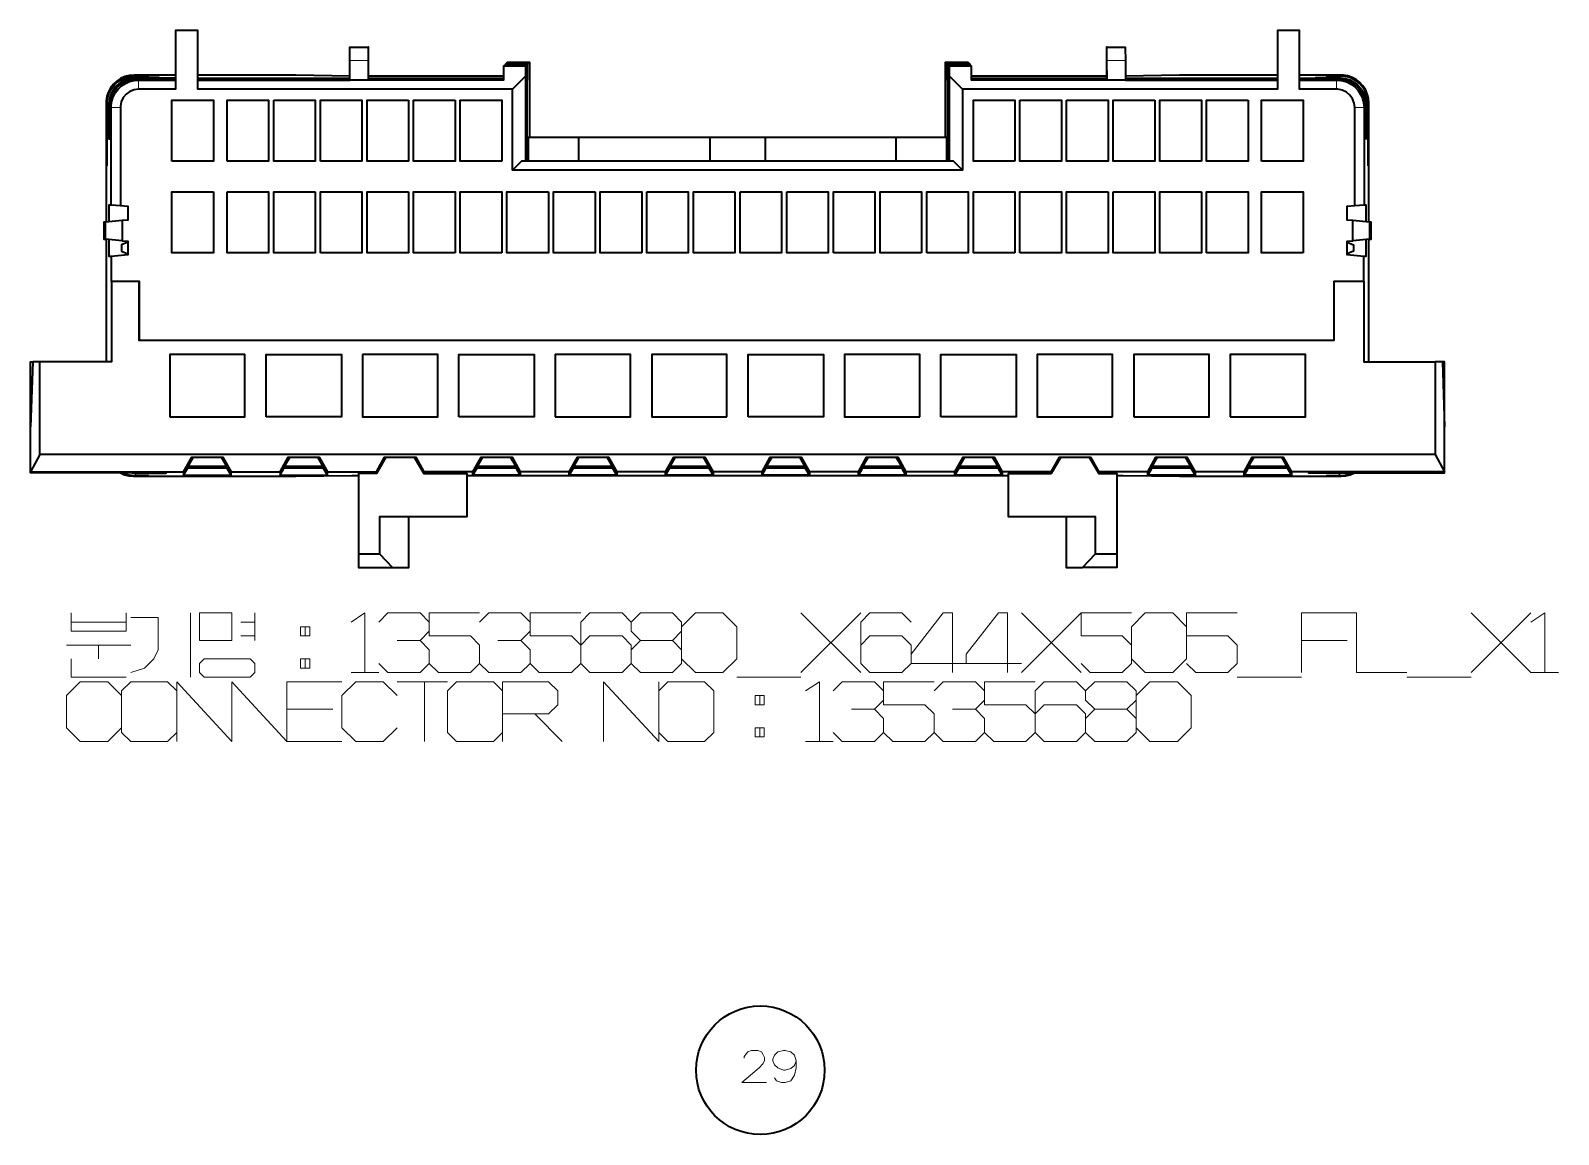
# Model space of a CAD drawing. Extents: x 0 to 174, y 0 to 33.
# Drawn here: x 19.269 to 22.544, y 12.629 to 14.996 of the extents above; entities that cross this region are included whole.
import ezdxf

# ---------------------------------------------------------------- set-up
doc = ezdxf.new("R2010")
doc.units = 0
doc.layers.add('PDF2_형상', color=157, linetype='Continuous', true_color=0x405f80)

msp = doc.modelspace()

# ---------------------------------------------------------------- linework, layer by layer
at = {"layer": 'PDF2_형상', "color": 7, "lineweight": 35}
for points in [[(22.1269, 14.4589), (22.1275, 14.4589), (22.1275, 14.5118), (22.0915, 14.515), (22.0915, 14.5446), (22.1037, 14.5456), (22.1037, 14.5888), (22.0915, 14.5899), (22.0915, 14.6193), (22.1078, 14.6208), (22.1078, 14.8311), (22.1065, 14.8408), (22.1029, 14.8499), (22.0972, 14.8578), (22.0897, 14.864), (22.081, 14.8683), (22.0714, 14.8703), (22.0686, 14.8703), (21.9892, 14.8703), (21.9892, 14.9962), (21.9419, 14.9962), (21.9419, 14.8703), (21.2667, 14.8703), (21.2667, 14.6969), (20.3021, 14.6969), (20.3021, 14.8703), (19.6269, 14.8703), (19.6269, 14.9962), (19.5797, 14.9962), (19.5797, 14.8703), (19.5003, 14.8703), (19.4906, 14.869), (19.4815, 14.8656), (19.4736, 14.8599), (19.4674, 14.8524), (19.4631, 14.8435), (19.4611, 14.8339), (19.4611, 14.8311), (19.4611, 14.6208), (19.4774, 14.6193), (19.4774, 14.5899), (19.465, 14.5888), (19.465, 14.5456), (19.4774, 14.5446), (19.4774, 14.515), (19.4414, 14.5118), (19.4414, 14.4589), (19.4419, 14.4589), (19.4419, 14.2857), (19.2883, 14.2857), (19.2733, 14.2857)], [(19.6269, 14.8901), (19.9528, 14.8901), (19.9529, 14.9318), (19.9532, 14.959), (19.9532, 14.9601), (19.9533, 14.9603), (19.9926, 14.9603)], [(20.2829, 14.92), (20.2826, 14.8901), (19.9921, 14.8901), (19.9931, 14.8911), (19.9931, 14.9603), (19.9926, 14.9603), (19.9926, 14.9601), (19.9926, 14.9592), (19.9924, 14.9318), (19.9921, 14.8901), (19.9528, 14.8901)], [(21.5761, 14.9603), (21.5757, 14.9603), (21.5757, 14.8911), (21.5767, 14.8901), (21.5765, 14.9318), (21.5762, 14.959), (21.5762, 14.9601), (21.5761, 14.9603), (21.6156, 14.9603), (21.6156, 14.9601), (21.6157, 14.9592), (21.616, 14.9318), (21.6161, 14.8901), (21.5767, 14.8901), (21.2862, 14.8901), (21.286, 14.92)], [(20.2868, 14.9222), (20.2868, 14.9239), (20.2911, 14.9282), (20.3385, 14.9282)], [(20.2868, 14.9239), (20.334, 14.9239)], [(20.3301, 14.92), (20.33, 14.8982), (20.33, 14.7168)], [(20.3326, 14.7168), (20.3326, 14.855), (20.3324, 14.9222)], [(20.3336, 14.7168), (20.3336, 14.8546), (20.334, 14.9239), (20.3385, 14.9282), (20.3385, 14.8987), (20.3385, 14.7679)], [(21.2304, 14.7679), (21.2304, 14.8987), (21.2304, 14.9282), (21.2349, 14.9239), (21.2821, 14.9239)], [(21.2304, 14.9282), (21.2776, 14.9282), (21.2821, 14.9239), (21.2821, 14.9222)], [(21.2351, 14.7168), (21.2351, 14.8546), (21.2349, 14.9239)], [(21.2364, 14.9222), (21.2361, 14.855), (21.2361, 14.7168)], [(21.2389, 14.7168), (21.2389, 14.8982), (21.2387, 14.92)], [(19.5797, 14.9006), (19.4899, 14.9006), (19.4801, 14.8997), (19.4706, 14.8974), (19.4617, 14.8933), (19.4535, 14.8879), (19.4463, 14.8812), (19.4403, 14.8735), (19.4357, 14.8649), (19.4325, 14.8556), (19.431, 14.8458), (19.4308, 14.8415), (19.4308, 14.5857)], [(19.5797, 14.8942), (19.5443, 14.8942), (19.5443, 14.8953), (19.4951, 14.8953), (19.4853, 14.8944), (19.4758, 14.8921), (19.4668, 14.8882), (19.4586, 14.8828), (19.4515, 14.8761), (19.4456, 14.8683), (19.4408, 14.8596), (19.4378, 14.8503), (19.4363, 14.8407), (19.4361, 14.8362), (19.4361, 14.764), (19.4383, 14.764), (19.4383, 14.834), (19.4383, 14.8358), (19.4396, 14.8456), (19.4422, 14.855), (19.4432, 14.8574), (19.4479, 14.866), (19.4539, 14.8738), (19.4611, 14.8804), (19.4693, 14.8857), (19.4783, 14.8896), (19.4878, 14.8921), (19.4976, 14.8929)], [(19.4413, 14.6225), (19.4413, 14.8311), (19.4414, 14.8354), (19.4429, 14.8451), (19.446, 14.8544), (19.4507, 14.8631), (19.4567, 14.8708), (19.4638, 14.8775), (19.4719, 14.8829), (19.481, 14.8869), (19.4904, 14.8893), (19.5003, 14.8901), (19.5797, 14.8901)], [(19.5797, 14.8928), (19.4976, 14.8928)], [(19.5443, 14.8928), (19.5443, 14.8942)], [(19.9528, 14.8987), (19.8372, 14.9006), (19.6269, 14.9006)], [(19.6269, 14.8942), (19.9528, 14.8942)], [(19.9528, 14.8928), (19.6269, 14.8928)], [(20.2826, 14.8987), (19.9931, 14.8987)], [(19.9931, 14.8942), (20.2826, 14.8942)], [(20.2826, 14.8928), (19.9931, 14.8928)], [(20.3021, 14.8703), (20.33, 14.8982)], [(21.2389, 14.8982), (21.2667, 14.8703)], [(21.5757, 14.8987), (21.2861, 14.8987)], [(21.2862, 14.8942), (21.5757, 14.8942)], [(21.5757, 14.8928), (21.2862, 14.8928)], [(21.9419, 14.9006), (21.7317, 14.9006), (21.616, 14.8987)], [(21.6161, 14.8942), (21.9419, 14.8942)], [(21.9419, 14.8928), (21.6161, 14.8928)], [(21.6161, 14.8901), (21.9419, 14.8901)], [(22.1381, 14.5857), (22.1381, 14.8415), (22.1372, 14.8513), (22.1347, 14.8608), (22.1308, 14.8697), (22.1254, 14.8779), (22.1188, 14.8851), (22.111, 14.8911), (22.1024, 14.8957), (22.0931, 14.8989), (22.0833, 14.9004), (22.0789, 14.9006), (21.9892, 14.9006)], [(21.9892, 14.8942), (22.0246, 14.8942), (22.0246, 14.8953), (22.0738, 14.8953), (22.0781, 14.8951), (22.0878, 14.8936), (22.0971, 14.8906), (22.1057, 14.8858), (22.1135, 14.8799), (22.1201, 14.8728), (22.1256, 14.8646), (22.1296, 14.8556), (22.1319, 14.8461), (22.1328, 14.8362), (22.1328, 14.764), (22.1306, 14.764), (22.1306, 14.834), (22.1297, 14.8438), (22.1272, 14.8532), (22.1267, 14.855), (22.1224, 14.8639), (22.1167, 14.8718), (22.1097, 14.8788), (22.1017, 14.8844), (22.0929, 14.8887), (22.0835, 14.8915), (22.0738, 14.8928), (22.0713, 14.8929)], [(22.0713, 14.8928), (21.9892, 14.8928)], [(21.9892, 14.8901), (22.0686, 14.8901), (22.0729, 14.89), (22.0826, 14.8885), (22.0919, 14.8854), (22.1006, 14.8807), (22.1083, 14.8747), (22.115, 14.8675), (22.1204, 14.8594), (22.1244, 14.8504), (22.1268, 14.841), (22.1276, 14.8311), (22.1276, 14.6225)], [(22.0246, 14.8942), (22.0246, 14.8928)], [(20.3336, 14.8546), (20.3326, 14.8546)], [(21.2361, 14.8546), (21.2351, 14.8546)], [(20.3362, 14.7168), (20.3364, 14.7679), (20.4444, 14.7679), (20.7254, 14.7679)], [(20.4444, 14.7168), (20.4444, 14.7679)], [(20.7254, 14.7168), (20.7254, 14.7679), (20.8435, 14.7679), (21.1244, 14.7679)], [(20.8435, 14.7679), (20.8435, 14.7168)], [(21.1244, 14.7168), (21.1244, 14.7679), (21.2325, 14.7679), (21.2325, 14.7168)], [(20.3021, 14.6969), (20.3222, 14.7168), (21.2467, 14.7168), (21.2667, 14.6969)], [(19.4375, 14.5864), (19.4375, 14.6228), (19.4413, 14.6225), (19.4611, 14.6208)], [(22.1078, 14.6208), (22.1276, 14.6225), (22.1314, 14.6228), (22.1314, 14.5864)], [(19.465, 14.5888), (19.4293, 14.5856), (19.4257, 14.5853), (19.4257, 14.549), (19.4293, 14.5488), (19.4293, 14.5856)], [(22.1396, 14.5856), (22.1396, 14.5488), (22.1432, 14.549), (22.1432, 14.5853), (22.1396, 14.5856), (22.1037, 14.5888)], [(19.465, 14.5456), (19.4293, 14.5488)], [(19.4308, 14.5486), (19.4308, 14.2857)], [(19.4414, 14.5118), (19.4375, 14.5115), (19.4375, 14.5481)], [(22.1396, 14.5488), (22.1037, 14.5456)], [(22.1314, 14.5481), (22.1314, 14.5115), (22.1275, 14.5118)], [(22.1381, 14.2857), (22.1381, 14.5486)], [(19.4774, 14.5422), (19.4636, 14.5367), (19.4636, 14.5229), (19.4774, 14.5174)], [(22.0915, 14.5422), (22.1053, 14.5367), (22.1053, 14.5229), (22.0915, 14.5174)], [(19.4419, 14.4589), (19.501, 14.4589), (19.501, 14.3325), (22.0639, 14.3325), (22.0639, 14.4589), (22.1269, 14.4589), (22.1269, 14.2857), (22.2804, 14.2857), (22.2804, 14.0868), (22.3001, 14.05), (21.9721, 14.05), (21.9721, 14.0429), (21.8704, 14.0429), (21.8704, 14.05), (21.7654, 14.05), (21.7654, 14.0429), (21.6638, 14.0429), (21.6638, 14.05), (21.5587, 14.05), (21.5587, 14.0463), (21.5974, 14.0463), (21.5974, 13.8743), (21.5974, 13.8447), (21.5242, 13.8447), (21.5521, 13.8743), (21.5521, 13.9531), (21.3651, 13.9531), (21.3651, 14.0463), (21.4569, 14.0463), (21.4569, 14.05), (21.3519, 14.05), (21.3519, 14.0429), (21.2503, 14.0429), (21.2503, 14.05), (21.1453, 14.05), (21.1453, 14.0429), (21.0436, 14.0429), (21.0436, 14.05), (20.9386, 14.05), (20.9386, 14.0429), (20.8369, 14.0429), (20.8369, 14.05), (20.7319, 14.05), (20.7319, 14.0429), (20.6303, 14.0429), (20.6303, 14.05), (20.5253, 14.05), (20.5253, 14.0429), (20.4235, 14.0429), (20.4235, 14.05), (20.3185, 14.05), (20.3185, 14.0429), (20.2168, 14.0429), (20.2168, 14.05), (20.1118, 14.05), (20.1118, 14.0463), (20.2038, 14.0463), (20.2038, 13.9531), (20.0167, 13.9531), (20.0167, 13.8743), (20.0447, 13.8447)], [(19.501, 14.4589), (19.5015, 14.4589), (19.5015, 14.3325)], [(22.0635, 14.3325), (22.0635, 14.4589), (22.0639, 14.4589)], [(19.2883, 14.0868), (19.2686, 14.05), (19.2686, 14.1461), (19.2686, 14.2857), (19.2733, 14.2857), (19.2686, 14.1461)], [(22.2804, 14.0868), (19.2883, 14.0868), (19.2883, 14.2857)], [(22.0826, 14.0479), (22.0821, 14.0478), (22.0724, 14.0469), (22.0092, 14.0469), (22.0092, 14.0479), (22.3001, 14.0479), (22.3001, 14.05), (22.3001, 14.1461), (22.3001, 14.2857), (22.2956, 14.2857), (22.2804, 14.2857)], [(22.2956, 14.2857), (22.3001, 14.1461)], [(19.5968, 14.05), (19.6143, 14.0817), (19.6808, 14.0817), (19.6985, 14.05)], [(19.5968, 14.0429), (19.6057, 14.0586)], [(19.6175, 14.0817), (19.6057, 14.0612)], [(19.6894, 14.0612), (19.6778, 14.0817)], [(19.6985, 14.0429), (19.6894, 14.0586)], [(19.8035, 14.05), (19.821, 14.0817), (19.8876, 14.0817), (19.9051, 14.05)], [(19.8035, 14.0429), (19.8124, 14.0586)], [(19.8242, 14.0817), (19.8124, 14.0612)], [(19.8963, 14.0612), (19.8844, 14.0817)], [(19.9051, 14.0429), (19.8963, 14.0586)], [(20.0306, 14.0817), (20.0101, 14.0463)], [(20.0101, 14.05), (20.0278, 14.0817), (20.0943, 14.0817), (20.1118, 14.05)], [(20.0914, 14.0817), (20.1118, 14.0463)], [(20.2168, 14.05), (20.2344, 14.0817), (20.301, 14.0817), (20.3185, 14.05)], [(20.2168, 14.0429), (20.2258, 14.0586)], [(20.2375, 14.0817), (20.2258, 14.0612)], [(20.3096, 14.0612), (20.2978, 14.0817)], [(20.3185, 14.0429), (20.3096, 14.0586)], [(20.4235, 14.05), (20.4411, 14.0817), (20.5076, 14.0817), (20.5253, 14.05)], [(20.4235, 14.0429), (20.4325, 14.0586)], [(20.4442, 14.0817), (20.4325, 14.0612)], [(20.5163, 14.0612), (20.5046, 14.0817)], [(20.5253, 14.0429), (20.5163, 14.0586)], [(20.6303, 14.05), (20.6478, 14.0817), (20.7143, 14.0817), (20.7319, 14.05)], [(20.6303, 14.0429), (20.6392, 14.0586)], [(20.651, 14.0817), (20.6392, 14.0612)], [(20.7229, 14.0612), (20.7112, 14.0817)], [(20.7229, 14.0586), (20.7319, 14.0429)], [(20.8369, 14.05), (20.8544, 14.0817), (20.9211, 14.0817), (20.9386, 14.05)], [(20.8369, 14.0429), (20.8458, 14.0586)], [(20.8576, 14.0817), (20.8458, 14.0612)], [(20.9296, 14.0612), (20.9179, 14.0817)], [(20.9386, 14.0429), (20.9296, 14.0586)], [(21.0436, 14.05), (21.0611, 14.0817), (21.1278, 14.0817), (21.1453, 14.05)], [(21.0526, 14.0586), (21.0436, 14.0429)], [(21.0643, 14.0817), (21.0526, 14.0612)], [(21.1364, 14.0612), (21.1246, 14.0817)], [(21.1453, 14.0429), (21.1364, 14.0586)], [(21.2503, 14.05), (21.2679, 14.0817), (21.3344, 14.0817), (21.3519, 14.05)], [(21.2503, 14.0429), (21.2593, 14.0586)], [(21.271, 14.0817), (21.2593, 14.0612)], [(21.3431, 14.0612), (21.3312, 14.0817)], [(21.3519, 14.0429), (21.3431, 14.0586)], [(21.4569, 14.05), (21.4746, 14.0817), (21.5411, 14.0817), (21.5587, 14.05)], [(21.4774, 14.0817), (21.4569, 14.0463)], [(21.5382, 14.0817), (21.5587, 14.0463)], [(21.6638, 14.05), (21.6813, 14.0817), (21.7478, 14.0817), (21.7654, 14.05)], [(21.6726, 14.0586), (21.6638, 14.0429)], [(21.6844, 14.0817), (21.6726, 14.0612)], [(21.7564, 14.0612), (21.7447, 14.0817)], [(21.7564, 14.0586), (21.7654, 14.0429)], [(21.8704, 14.05), (21.8879, 14.0817), (21.9546, 14.0817), (21.9721, 14.05)], [(21.8793, 14.0586), (21.8704, 14.0429)], [(21.8911, 14.0817), (21.8793, 14.0612)], [(21.9631, 14.0612), (21.9514, 14.0817)], [(21.9631, 14.0586), (21.9721, 14.0429)], [(19.4863, 14.0479), (19.496, 14.0469), (19.4965, 14.0469), (19.5596, 14.0469), (19.5596, 14.0479), (19.2686, 14.0479), (19.2686, 14.05), (19.5968, 14.05), (19.5968, 14.0429), (19.6985, 14.0429), (19.6985, 14.05), (19.8035, 14.05), (19.8035, 14.0429), (19.9051, 14.0429), (19.9051, 14.05), (20.0101, 14.05), (20.0101, 14.0463), (19.9714, 14.0463), (19.9714, 13.8743), (19.9714, 13.8447), (20.0447, 13.8447), (20.0797, 13.8447), (20.0797, 13.9531)], [(19.4611, 14.0479), (19.47, 14.0438), (19.4794, 14.0412), (19.4893, 14.0404), (19.4899, 14.0404), (19.8372, 14.0404), (19.9576, 14.0422), (19.9714, 14.0422)], [(19.4664, 14.0479), (19.4756, 14.0444), (19.4853, 14.0425), (19.4917, 14.0422), (19.5207, 14.0422), (19.5207, 14.0414), (19.4908, 14.0414), (19.4824, 14.0419), (19.4728, 14.0442), (19.4638, 14.0479)], [(20.2038, 14.0422), (21.3651, 14.0422)], [(21.5974, 14.0422), (21.6113, 14.0422), (21.7317, 14.0404), (22.0789, 14.0404), (22.0888, 14.0411), (22.0982, 14.0436), (22.1072, 14.0475), (22.1078, 14.0479)], [(22.1051, 14.0479), (22.0972, 14.0446), (22.0878, 14.0421), (22.0779, 14.0414), (22.0482, 14.0414), (22.0482, 14.0422), (22.0771, 14.0422), (22.0869, 14.0431), (22.0964, 14.0454), (22.1024, 14.0479)], [(21.4892, 13.9531), (21.4892, 13.8447), (21.5242, 13.8447)], [(19.9714, 13.8743), (20.0167, 13.8743)], [(21.5521, 13.8743), (21.5974, 13.8743)]]:
    msp.add_lwpolyline(points, dxfattribs=at)
at = {"layer": 'PDF2_형상', "color": 7, "lineweight": 13}
for points in [[(19.9924, 14.9318), (19.9529, 14.9318)], [(21.616, 14.9318), (21.5765, 14.9318)], [(19.4899, 14.9006), (19.4908, 14.8996)], [(19.4917, 14.8987), (19.4951, 14.8953)], [(19.4976, 14.8928), (19.5003, 14.8901), (19.5003, 14.8703)], [(22.0686, 14.8703), (22.0686, 14.8901), (22.0713, 14.8928)], [(22.0738, 14.8953), (22.0771, 14.8987)], [(22.0779, 14.8996), (22.0789, 14.9006)], [(19.4317, 14.8406), (19.4308, 14.8415)], [(19.4361, 14.8362), (19.4326, 14.8397)], [(22.1363, 14.8397), (22.1328, 14.8362)], [(22.1381, 14.8415), (22.1371, 14.8406)], [(19.4611, 14.8311), (19.4413, 14.8311), (19.4383, 14.834)], [(22.1306, 14.834), (22.1276, 14.8311), (22.1078, 14.8311)], [(19.4908, 14.0414), (19.4899, 14.0404)], [(19.4965, 14.0469), (19.4917, 14.0422)], [(22.0771, 14.0422), (22.0724, 14.0469)], [(22.0789, 14.0404), (22.0779, 14.0414)], [(19.3556, 13.7472), (19.3556, 13.7079), (19.4736, 13.7079), (19.4736, 13.7472), (19.4736, 13.7275), (19.3556, 13.7275)], [(19.4835, 13.7374), (19.5425, 13.7374), (19.5425, 13.6981), (19.5425, 13.6685), (19.5326, 13.6488), (19.5131, 13.6292), (19.4835, 13.6193)], [(19.6114, 13.7472), (19.6114, 13.6094)], [(19.7197, 13.7275), (19.7492, 13.7275)], [(19.7492, 13.7472), (19.7492, 13.6882)], [(19.956, 13.7275), (19.9854, 13.7472), (19.9854, 13.6193)], [(20.015, 13.7275), (20.0346, 13.7472), (20.1036, 13.7472), (20.1232, 13.7275), (20.1232, 13.7079), (20.1036, 13.6882), (20.0543, 13.6882), (20.1036, 13.6882), (20.1232, 13.6685), (20.1232, 13.6389), (20.1036, 13.6193), (20.0346, 13.6193), (20.015, 13.6389)], [(20.2315, 13.7472), (20.1232, 13.7472), (20.1232, 13.6981), (20.2118, 13.6981), (20.2315, 13.6783), (20.2315, 13.6389), (20.2118, 13.6193), (20.1429, 13.6193), (20.1232, 13.6389)], [(20.2315, 13.7275), (20.2512, 13.7472), (20.3201, 13.7472), (20.3397, 13.7275), (20.3397, 13.7079), (20.3201, 13.6882), (20.2708, 13.6882), (20.3201, 13.6882), (20.3397, 13.6685), (20.3397, 13.6389), (20.3201, 13.6193), (20.2512, 13.6193), (20.2315, 13.6389)], [(20.4481, 13.7472), (20.3397, 13.7472), (20.3397, 13.6981), (20.4283, 13.6981), (20.4481, 13.6783), (20.4481, 13.6389), (20.4283, 13.6193), (20.3594, 13.6193), (20.3397, 13.6389)], [(20.5563, 13.7275), (20.5367, 13.7472), (20.4678, 13.7472), (20.4481, 13.7275), (20.4481, 13.6389), (20.4678, 13.6193), (20.5367, 13.6193), (20.5563, 13.6389), (20.5563, 13.6783), (20.5367, 13.6981), (20.4678, 13.6981), (20.4481, 13.6783)], [(20.9204, 13.7472), (21.0485, 13.6193)], [(21.0485, 13.7472), (20.9204, 13.6193)], [(21.1567, 13.7275), (21.1369, 13.7472), (21.0681, 13.7472), (21.0485, 13.7275), (21.0485, 13.6389), (21.0681, 13.6193), (21.1369, 13.6193), (21.1567, 13.6389), (21.1567, 13.6783), (21.1369, 13.6981), (21.0681, 13.6981), (21.0485, 13.6783)], [(21.2453, 13.6193), (21.2453, 13.7472), (21.2256, 13.7472), (21.1567, 13.6586), (21.1567, 13.6389), (21.2749, 13.6389)], [(21.3633, 13.6193), (21.3633, 13.7472), (21.3438, 13.7472), (21.2749, 13.6586), (21.2749, 13.6389), (21.3929, 13.6389)], [(21.3929, 13.7472), (21.5208, 13.6193)], [(21.5208, 13.7472), (21.3929, 13.6193)], [(21.6292, 13.7472), (21.5208, 13.7472), (21.5208, 13.6981), (21.6094, 13.6981), (21.6292, 13.6783), (21.6292, 13.6389), (21.6094, 13.6193), (21.5406, 13.6193), (21.5208, 13.6389)], [(21.8556, 13.7472), (21.7472, 13.7472), (21.7472, 13.6981), (21.8358, 13.6981), (21.8556, 13.6783), (21.8556, 13.6389), (21.8358, 13.6193), (21.7669, 13.6193), (21.7472, 13.6389)], [(22.2197, 13.6193), (22.1114, 13.6193), (22.1114, 13.7472), (21.9933, 13.7472), (21.9933, 13.6193)], [(22.3575, 13.7472), (22.4854, 13.6193), (22.5444, 13.6193)], [(22.4854, 13.7472), (22.3575, 13.6193)], [(22.4854, 13.7275), (22.515, 13.7472), (22.515, 13.6193)], [(19.7197, 13.6981), (19.7492, 13.6981)], [(19.8575, 13.7176), (19.8575, 13.6981)], [(19.3457, 13.6783), (19.4835, 13.6783)], [(19.4146, 13.6783), (19.4146, 13.6488)], [(20.576, 13.6882), (20.5563, 13.6685), (20.5563, 13.6389), (20.576, 13.6193), (20.6449, 13.6193), (20.6646, 13.6389), (20.6646, 13.6685), (20.6449, 13.6882)], [(22.0918, 13.6882), (21.9933, 13.6882)], [(19.3556, 13.6488), (19.3556, 13.6094), (19.4736, 13.6094)], [(19.8575, 13.6488), (19.8575, 13.6292)], [(19.4638, 13.57), (19.4343, 13.5996), (19.3751, 13.5996), (19.3457, 13.57), (19.3457, 13.5011), (19.3751, 13.4717), (19.4343, 13.4717), (19.4638, 13.5011)], [(19.5819, 13.4717), (19.5819, 13.5996), (19.7, 13.4717), (19.7, 13.5996)], [(19.7, 13.4717), (19.7, 13.5996), (19.8181, 13.4717), (19.8181, 13.5996)], [(19.9363, 13.5996), (19.8181, 13.5996), (19.8181, 13.4717), (19.9363, 13.4717)], [(20.0543, 13.57), (20.0249, 13.5996), (19.9657, 13.5996), (19.9363, 13.57), (19.9363, 13.5011), (19.9657, 13.4717), (20.0249, 13.4717), (20.0543, 13.5011)], [(19.956, 13.6193), (20.015, 13.6193)], [(20.0543, 13.5996), (20.1626, 13.5996)], [(20.1133, 13.5996), (20.1133, 13.4717)], [(20.2807, 13.4717), (20.2807, 13.5996), (20.3792, 13.5996), (20.3989, 13.5799), (20.3989, 13.5504), (20.3792, 13.5307), (20.2807, 13.5307)], [(20.4972, 13.4717), (20.4972, 13.5996), (20.6154, 13.4717), (20.6154, 13.5996)], [(20.7826, 13.6094), (20.9204, 13.6094)], [(20.9303, 13.5799), (20.9599, 13.5996), (20.9599, 13.4717)], [(20.9894, 13.5799), (21.009, 13.5996), (21.0779, 13.5996), (21.0976, 13.5799), (21.0976, 13.5603), (21.0779, 13.5406), (21.0287, 13.5406), (21.0779, 13.5406), (21.0976, 13.5208), (21.0976, 13.4912), (21.0779, 13.4717), (21.009, 13.4717), (20.9894, 13.4912)], [(21.206, 13.5996), (21.0976, 13.5996), (21.0976, 13.5504), (21.1863, 13.5504), (21.206, 13.5307), (21.206, 13.4912), (21.1863, 13.4717), (21.1174, 13.4717), (21.0976, 13.4912)], [(21.206, 13.5799), (21.2256, 13.5996), (21.2944, 13.5996), (21.3142, 13.5799), (21.3142, 13.5603), (21.2944, 13.5406), (21.2453, 13.5406), (21.2944, 13.5406), (21.3142, 13.5208), (21.3142, 13.4912), (21.2944, 13.4717), (21.2256, 13.4717), (21.206, 13.4912)], [(21.4225, 13.5996), (21.3142, 13.5996), (21.3142, 13.5504), (21.4028, 13.5504), (21.4225, 13.5307), (21.4225, 13.4912), (21.4028, 13.4717), (21.3339, 13.4717), (21.3142, 13.4912)], [(21.5307, 13.5799), (21.511, 13.5996), (21.4421, 13.5996), (21.4225, 13.5799), (21.4225, 13.4912), (21.4421, 13.4717), (21.511, 13.4717), (21.5307, 13.4912), (21.5307, 13.5307), (21.511, 13.5504), (21.4421, 13.5504), (21.4225, 13.5307)], [(21.8556, 13.6094), (21.9933, 13.6094)], [(22.2197, 13.6094), (22.3575, 13.6094)], [(20.8319, 13.57), (20.8319, 13.5504)], [(19.9165, 13.5406), (19.8181, 13.5406)], [(20.3496, 13.5307), (20.4086, 13.4717)], [(21.5504, 13.5406), (21.5307, 13.5208), (21.5307, 13.4912), (21.5504, 13.4717), (21.6193, 13.4717), (21.639, 13.4912), (21.639, 13.5208), (21.6193, 13.5406)], [(20.8319, 13.5011), (20.8319, 13.4815)], [(20.9303, 13.4717), (20.9894, 13.4717)]]:
    msp.add_lwpolyline(points, dxfattribs=at)
at = {"layer": 'PDF2_형상', "color": 7, "lineweight": 35}
for points in [[(20.2851, 14.9222), (20.3324, 14.9222), (20.3301, 14.92), (20.2829, 14.92)], [(21.286, 14.92), (21.2387, 14.92), (21.2364, 14.9222), (21.2838, 14.9222)], [(19.5207, 14.8996), (19.4908, 14.8996), (19.4811, 14.8987), (19.4715, 14.8964), (19.4626, 14.8924), (19.4544, 14.8871), (19.4472, 14.8804), (19.4413, 14.8726), (19.4365, 14.864), (19.4335, 14.8547), (19.4319, 14.845), (19.4317, 14.8406), (19.4317, 14.7069), (19.4326, 14.7069), (19.4326, 14.8397), (19.4328, 14.844), (19.4343, 14.8537), (19.4375, 14.8631), (19.4421, 14.8717), (19.4481, 14.8794), (19.4553, 14.8861), (19.4635, 14.8915), (19.4724, 14.8956), (19.4819, 14.8979), (19.4917, 14.8987), (19.5207, 14.8987)], [(22.1371, 14.7069), (22.1363, 14.7069), (22.1363, 14.8397), (22.1354, 14.8494), (22.1329, 14.8589), (22.129, 14.8679), (22.1236, 14.8761), (22.1169, 14.8833), (22.1092, 14.8893), (22.1006, 14.8939), (22.0912, 14.8971), (22.0815, 14.8986), (22.0771, 14.8987), (22.0482, 14.8987), (22.0482, 14.8996), (22.0779, 14.8996), (22.0824, 14.8994), (22.0921, 14.8979), (22.1014, 14.8947), (22.11, 14.8901), (22.1178, 14.8842), (22.1244, 14.8771), (22.1299, 14.8689), (22.1339, 14.8599), (22.1363, 14.8504), (22.1371, 14.8406)], [(19.5718, 14.716), (19.5718, 14.8471), (19.6608, 14.8471), (19.6608, 14.716)], [(19.6899, 14.716), (19.6899, 14.8471), (19.7789, 14.8471), (19.7789, 14.716)], [(19.7899, 14.8471), (19.8789, 14.8471), (19.8789, 14.716), (19.7899, 14.716)], [(19.89, 14.716), (19.89, 14.8471), (19.9789, 14.8471), (19.9789, 14.716)], [(20.0789, 14.8471), (20.0789, 14.716), (19.99, 14.716), (19.99, 14.8471)], [(20.1789, 14.8471), (20.1789, 14.716), (20.09, 14.716), (20.09, 14.8471)], [(20.2789, 14.716), (20.1899, 14.716), (20.1899, 14.8471), (20.2789, 14.8471)], [(21.3789, 14.716), (21.29, 14.716), (21.29, 14.8471), (21.3789, 14.8471)], [(21.3899, 14.8471), (21.4789, 14.8471), (21.4789, 14.716), (21.3899, 14.716)], [(21.49, 14.8471), (21.5789, 14.8471), (21.5789, 14.716), (21.49, 14.716)], [(21.6789, 14.8471), (21.6789, 14.716), (21.5899, 14.716), (21.5899, 14.8471)], [(21.7789, 14.716), (21.69, 14.716), (21.69, 14.8471), (21.7789, 14.8471)], [(21.8789, 14.8471), (21.8789, 14.716), (21.79, 14.716), (21.79, 14.8471)], [(21.9081, 14.716), (21.9081, 14.8471), (21.9971, 14.8471), (21.9971, 14.716)], [(19.6608, 14.6503), (19.6608, 14.5192), (19.5718, 14.5192), (19.5718, 14.6503)], [(19.6899, 14.6503), (19.7789, 14.6503), (19.7789, 14.5192), (19.6899, 14.5192)], [(19.8789, 14.6503), (19.8789, 14.5192), (19.7899, 14.5192), (19.7899, 14.6503)], [(19.89, 14.5192), (19.89, 14.6503), (19.9789, 14.6503), (19.9789, 14.5192)], [(20.0789, 14.6503), (20.0789, 14.5192), (19.99, 14.5192), (19.99, 14.6503)], [(20.1789, 14.5192), (20.09, 14.5192), (20.09, 14.6503), (20.1789, 14.6503)], [(20.2789, 14.5192), (20.1899, 14.5192), (20.1899, 14.6503), (20.2789, 14.6503)], [(20.3789, 14.6503), (20.3789, 14.5192), (20.2899, 14.5192), (20.2899, 14.6503)], [(20.4789, 14.6503), (20.4789, 14.5192), (20.39, 14.5192), (20.39, 14.6503)], [(20.5789, 14.5192), (20.49, 14.5192), (20.49, 14.6503), (20.5789, 14.6503)], [(20.59, 14.6503), (20.6789, 14.6503), (20.6789, 14.5192), (20.59, 14.5192)], [(20.7789, 14.6503), (20.7789, 14.5192), (20.69, 14.5192), (20.69, 14.6503)], [(20.79, 14.6503), (20.8789, 14.6503), (20.8789, 14.5192), (20.79, 14.5192)], [(20.89, 14.6503), (20.9789, 14.6503), (20.9789, 14.5192), (20.89, 14.5192)], [(20.99, 14.5192), (20.99, 14.6503), (21.0789, 14.6503), (21.0789, 14.5192)], [(21.1789, 14.5192), (21.09, 14.5192), (21.09, 14.6503), (21.1789, 14.6503)], [(21.19, 14.5192), (21.19, 14.6503), (21.2789, 14.6503), (21.2789, 14.5192)], [(21.3789, 14.5192), (21.29, 14.5192), (21.29, 14.6503), (21.3789, 14.6503)], [(21.3899, 14.5192), (21.3899, 14.6503), (21.4789, 14.6503), (21.4789, 14.5192)], [(21.5789, 14.6503), (21.5789, 14.5192), (21.49, 14.5192), (21.49, 14.6503)], [(21.5899, 14.6503), (21.6789, 14.6503), (21.6789, 14.5192), (21.5899, 14.5192)], [(21.7789, 14.6503), (21.7789, 14.5192), (21.69, 14.5192), (21.69, 14.6503)], [(21.79, 14.5192), (21.79, 14.6503), (21.8789, 14.6503), (21.8789, 14.5192)], [(21.9971, 14.5192), (21.9081, 14.5192), (21.9081, 14.6503), (21.9971, 14.6503)], [(19.5669, 14.1676), (19.7283, 14.1676), (19.7283, 14.3014), (19.5669, 14.3014)], [(19.7736, 14.1676), (19.7736, 14.3014), (19.935, 14.3014), (19.935, 14.1676)], [(19.9803, 14.3014), (19.9803, 14.1676), (20.1417, 14.1676), (20.1417, 14.3014)], [(20.1869, 14.1676), (20.1869, 14.3014), (20.3483, 14.3014), (20.3483, 14.1676)], [(20.3936, 14.1676), (20.5551, 14.1676), (20.5551, 14.3014), (20.3936, 14.3014)], [(20.7618, 14.1676), (20.7618, 14.3014), (20.6004, 14.3014), (20.6004, 14.1676)], [(20.8071, 14.1676), (20.8071, 14.3014), (20.9685, 14.3014), (20.9685, 14.1676)], [(21.1751, 14.1676), (21.1751, 14.3014), (21.0137, 14.3014), (21.0137, 14.1676)], [(21.2204, 14.1676), (21.2204, 14.3014), (21.3818, 14.3014), (21.3818, 14.1676)], [(21.5886, 14.1676), (21.5886, 14.3014), (21.4271, 14.3014), (21.4271, 14.1676)], [(21.6339, 14.1676), (21.7953, 14.1676), (21.7953, 14.3014), (21.6339, 14.3014)], [(21.8406, 14.1676), (22.0019, 14.1676), (22.0019, 14.3014), (21.8406, 14.3014)], [(19.6057, 14.0612), (19.6057, 14.0586), (19.6894, 14.0586), (19.6894, 14.0612)], [(19.8124, 14.0612), (19.8124, 14.0586), (19.8963, 14.0586), (19.8963, 14.0612)], [(20.2258, 14.0612), (20.2258, 14.0586), (20.3096, 14.0586), (20.3096, 14.0612)], [(20.4325, 14.0612), (20.4325, 14.0586), (20.5163, 14.0586), (20.5163, 14.0612)], [(20.6392, 14.0612), (20.6392, 14.0586), (20.7229, 14.0586), (20.7229, 14.0612)], [(20.8458, 14.0612), (20.8458, 14.0586), (20.9296, 14.0586), (20.9296, 14.0612)], [(21.0526, 14.0612), (21.0526, 14.0586), (21.1364, 14.0586), (21.1364, 14.0612)], [(21.2593, 14.0612), (21.2593, 14.0586), (21.3431, 14.0586), (21.3431, 14.0612)], [(21.6726, 14.0586), (21.7564, 14.0586), (21.7564, 14.0612), (21.6726, 14.0612)], [(21.8793, 14.0586), (21.9631, 14.0586), (21.9631, 14.0612), (21.8793, 14.0612)]]:
    msp.add_lwpolyline(points, close=True, dxfattribs=at)
at = {"layer": 'PDF2_형상', "color": 7, "lineweight": 13}
for points in [[(19.6311, 13.7472), (19.7, 13.7472), (19.7, 13.6882), (19.6311, 13.6882)], [(20.576, 13.7472), (20.6449, 13.7472), (20.6646, 13.7275), (20.6646, 13.7079), (20.6449, 13.6882), (20.576, 13.6882), (20.5563, 13.7079), (20.5563, 13.7275)], [(20.6942, 13.7472), (20.7532, 13.7472), (20.7826, 13.7176), (20.7826, 13.6488), (20.7532, 13.6193), (20.6942, 13.6193), (20.6646, 13.6488), (20.6646, 13.7176)], [(21.6586, 13.7472), (21.7178, 13.7472), (21.7472, 13.7176), (21.7472, 13.6488), (21.7178, 13.6193), (21.6586, 13.6193), (21.6292, 13.6488), (21.6292, 13.7176)], [(19.8476, 13.7176), (19.8674, 13.7176), (19.8674, 13.6981), (19.8476, 13.6981)], [(19.641, 13.6488), (19.7393, 13.6488), (19.7492, 13.6389), (19.7492, 13.6193), (19.7393, 13.6094), (19.641, 13.6094), (19.6311, 13.6193), (19.6311, 13.6389)], [(19.8476, 13.6488), (19.8674, 13.6488), (19.8674, 13.6292), (19.8476, 13.6292)], [(19.4835, 13.5996), (19.5622, 13.5996), (19.5819, 13.5799), (19.5819, 13.4912), (19.5622, 13.4717), (19.4835, 13.4717), (19.4638, 13.4912), (19.4638, 13.5799)], [(20.1822, 13.5996), (20.261, 13.5996), (20.2807, 13.5799), (20.2807, 13.4912), (20.261, 13.4717), (20.1822, 13.4717), (20.1626, 13.4912), (20.1626, 13.5799)], [(20.635, 13.5996), (20.7138, 13.5996), (20.7335, 13.5799), (20.7335, 13.4912), (20.7138, 13.4717), (20.635, 13.4717), (20.6154, 13.4912), (20.6154, 13.5799)], [(21.5504, 13.5996), (21.6193, 13.5996), (21.639, 13.5799), (21.639, 13.5603), (21.6193, 13.5406), (21.5504, 13.5406), (21.5307, 13.5603), (21.5307, 13.5799)], [(21.6685, 13.5996), (21.7275, 13.5996), (21.7571, 13.57), (21.7571, 13.5011), (21.7275, 13.4717), (21.6685, 13.4717), (21.639, 13.5011), (21.639, 13.57)], [(20.8221, 13.57), (20.8418, 13.57), (20.8418, 13.5504), (20.8221, 13.5504)], [(20.8221, 13.5011), (20.8418, 13.5011), (20.8418, 13.4815), (20.8221, 13.4815)]]:
    msp.add_lwpolyline(points, close=True, dxfattribs=at)
at = {"layer": 'PDF2_형상', "color": 18, "lineweight": 13, "true_color": 0x260000}
for points in [[(20.8467, 12.7403), (20.7933, 12.7403), (20.8311, 12.7714), (20.8389, 12.7803), (20.8422, 12.7869), (20.8422, 12.7936), (20.8389, 12.8014), (20.8356, 12.8058), (20.8278, 12.8092), (20.8144, 12.8092), (20.8067, 12.8058), (20.8033, 12.8025), (20.7989, 12.7958), (20.7989, 12.7925)], [(20.91, 12.7869), (20.9067, 12.7992), (20.8989, 12.8058), (20.8867, 12.8092), (20.8833, 12.8092), (20.8711, 12.8058), (20.8633, 12.7992), (20.86, 12.7903), (20.86, 12.7869), (20.8633, 12.7781), (20.8711, 12.7714), (20.8833, 12.7669), (20.8867, 12.7669), (20.8989, 12.7703), (20.9067, 12.7769), (20.91, 12.7869), (20.91, 12.7714), (20.9067, 12.7558), (20.8989, 12.7436), (20.8867, 12.7403), (20.8789, 12.7403), (20.8678, 12.7436), (20.8633, 12.7503)]]:
    msp.add_lwpolyline(points, dxfattribs=at)
at = {"layer": 'PDF2_형상', "color": 18, "lineweight": 35, "true_color": 0x260000}
msp.add_circle((20.8332, 12.7666), 0.1378, dxfattribs=at)

doc.saveas('drawing.dxf')
